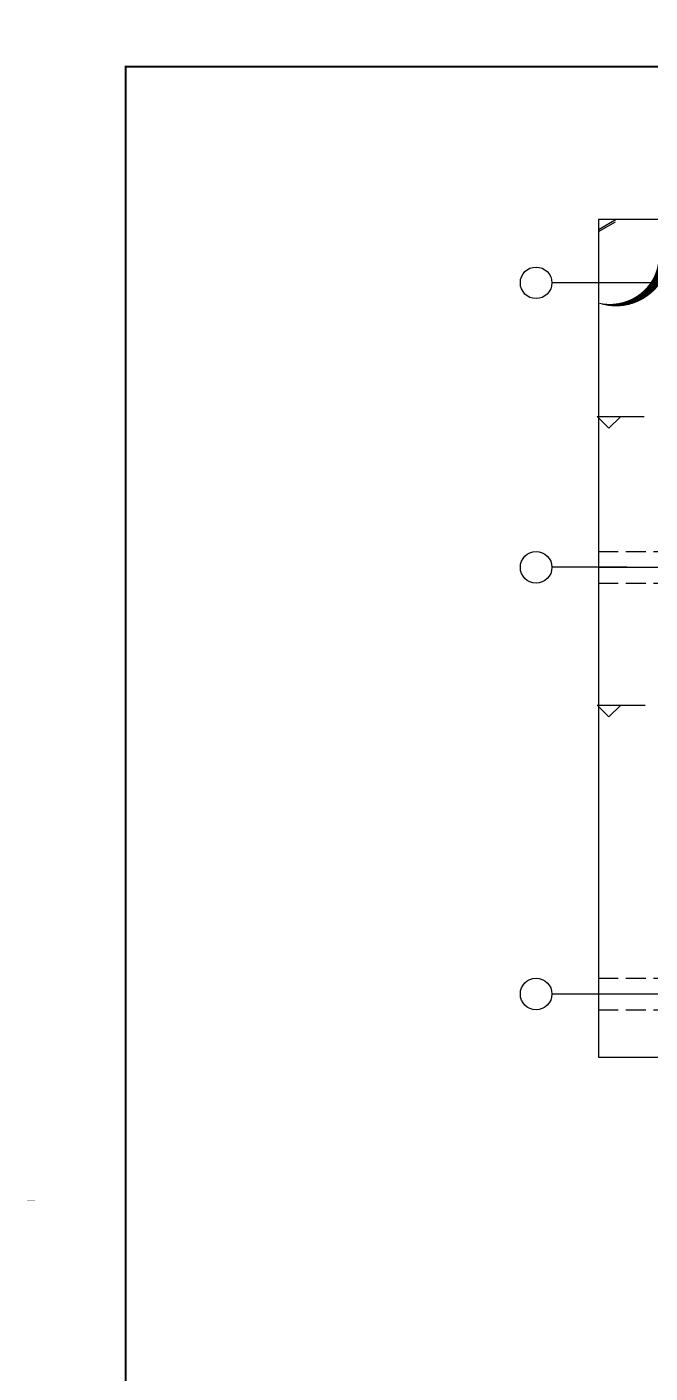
# Model space of a CAD drawing. Extents: x 175123 to 254035, y 15257 to 44959.
# Drawn here: x 175123 to 183015, y 27924 to 44959 of the extents above; entities that cross this region are included whole.
import ezdxf
from ezdxf.enums import TextEntityAlignment as Align
from ezdxf.xclip import XClip

# ---------------------------------------------------------------- set-up
doc = ezdxf.new("R2010")
doc.units = 0
doc.header["$LTSCALE"] = 1000
doc.header["$MEASUREMENT"] = 0
doc.header["$XCLIPFRAME"] = 2
for name, pattern in [('13#结构梁$0$DASH', [0.35, 0.25, -0.1]), ('13#结构梁$0$X-104 13#平面$0$DOTE', [2.42, 2, -0.2, 0.02, -0.2]), ('X-104 13#平面$0$DOTE', [2.42, 2, -0.2, 0.02, -0.2])]:
    doc.linetypes.add(name, pattern=pattern)
for name, color, linetype in [('01-标注_标高', 200, 'Continuous'), ('01-标注_轴线坐标', 132, 'Continuous'), ('13#结构梁$0$s-beam', 4, '13#结构梁$0$DASH'), ('13#结构梁$0$WALL', 2, 'Continuous'), ('13#结构梁$0$X-104 13#平面$0$A_AXIS-轴线', 36, '13#结构梁$0$X-104 13#平面$0$DOTE'), ('AXIS_TEXT', 7, 'Continuous'), ('X-104 13#平面$0$A_AXIS-轴线', 36, 'X-104 13#平面$0$DOTE')]:
    doc.layers.add(name, color=color, linetype=linetype)
doc.layers.add('X-104 13#平面$0$000套内', color=226, linetype='Continuous', lineweight=30, plot=False)
doc.layers.add('X-104 13#平面$0$DIM_MODI', color=6, linetype='Continuous', plot=False)
doc.styles.add('COMPLEX', font='COMPLEX')
doc.styles.add('图签信息$0$华文细黑', font='STXIHEI.TTF', dxfattribs={"height": 10})

# ---------------------------------------------------------------- blocks, each defined once
blk = doc.blocks.new('X-104 13#平面')
at = {"layer": '13#结构梁$0$s-beam', "color": 0}
for p, q in [((40156.3, 14599.5), (48200, 19157.6)), ((44150, 14599.5), (48200.1, 14599.5)), ((44150, 14199.5), (48200.1, 14199.5)), ((44150, 9200), (48200, 9200)), ((44150, 8800), (48200, 8800))]:
    blk.add_line(p, q, dxfattribs=at)
at = {"layer": '13#结构梁$0$WALL', "color": 0, "linetype": '13#结构梁$0$DASH'}
blk.add_line((48579.4, 19400), (38400, 13604.7), dxfattribs=at)
at = {"layer": '13#结构梁$0$X-104 13#平面$0$A_AXIS-轴线', "color": 0, "linetype": '13#结构梁$0$X-104 13#平面$0$DOTE'}
for p, q in [((60408.4, 18000), (-2925, 18000)), ((60408.4, 9000), (-2925, 9000))]:
    blk.add_line(p, q, dxfattribs=at)
at = {"layer": 'X-104 13#平面$0$000套内', "color": 0}
blk.add_lwpolyline([(7100, -1550), (21950, -1550), (21950, -950), (48400, -950), (48400, 11050), (53400, 11050), (53400, 18100), (58250, 18100), (58250, 18890), (53289.1, 23052.7), (37950, 14213.3), (37950, 10050), (12454.9, 10050), (4447.4, 15350), (4100, 15350), (4100, 6300), (7100, 6300), (7100, -1550)], dxfattribs=at)
at = {"layer": 'X-104 13#平面$0$A_AXIS-轴线', "color": 0, "linetype": 'X-104 13#平面$0$DOTE'}
for p, q in [((60408.4, 18000), (-2925, 18000)), ((39500, 14400), (60408.4, 14400)), ((60408.4, 9000), (-2925, 9000))]:
    blk.add_line(p, q, dxfattribs=at)
at = {"layer": 'X-104 13#平面$0$DIM_MODI', "color": 0}
for points in [[(39828.1, 13301.6, 0, 150, 0.5), (40855.9, 13921, 0, 150, 0.5), (41541.1, 14333.9, 0, 150, 0.5), (42055, 14643.6, 0, 150, 0.5), (42697.4, 15030.7, 0, 150, 0.5), (43339.8, 15417.8, 0, 150, 0.5), (43896.5, 15753.3, 0, 150, 0.5), (44795.8, 16295.3, 0, 150, 0.5), (45352.5, 16630.8, 0, 150, 0.5), (45909.3, 16966.3, 0, 150, 0.5), (46551.6, 17353.4, 0, 150, 0.5), (47236.8, 17766.3, 0, 150, 0.5), (48136.1, 18308.3, 0, 150, 0.5)], [(47977.4, 21742.4, 0, 150, 0.5), (47155.6, 21265.7, 0, 150, 0.5), (46593.4, 20939.5, 0, 150, 0.5), (45425.7, 20262.1, 0, 150, 0.5), (44387.7, 19659.9, 0, 150, 0.5), (43609.2, 19208.3, 0, 150, 0.5), (42960.4, 18832, 0, 150, 0.5), (42527.9, 18581.1, 0, 150, 0.5), (41836, 18179.6, 0, 150, 0.5), (40798, 17577.5, 0, 150, 0.5), (40019.5, 17125.9, 0, 150, 0.5), (39587, 16875, 0, 150, 0.5)]]:
    blk.add_lwpolyline(points, format="xyseb", dxfattribs=at)
at = {"color": 0, "style": '图签信息$0$华文细黑'}
for p in [(72170.3, 105564.8), (72170.3, 43164.8), (72170.3, -19235.2)]:
    blk.add_attdef('200X', text='', height=100, dxfattribs=at).set_placement(p, align=Align.BOTTOM_RIGHT)
at = {"layer": 'AXIS_TEXT', "color": 0, "style": 'COMPLEX', "width": 1.041667}
for p, p2 in [((-400, 156296.3), (0, 156296.3)), ((7800, 156296.3), (8200, 156296.3)), ((12300, 156296.3), (12700, 156296.3)), ((21300, 156296.3), (21700, 156296.3)), ((30300, 156296.3), (30700, 156296.3)), ((39300, 156296.3), (39700, 156296.3)), ((48300, 156296.3), (48700, 156296.3)), ((57300, 156296.3), (57700, 156296.3)), ((-7525, 142576), (-7125, 142576)), ((64743.5, 142576), (65143.5, 142576)), ((-7525, 139476), (-7125, 139476)), ((64743.5, 138976), (65143.5, 138976)), ((-7525, 133576), (-7125, 133576)), ((64743.5, 133576), (65143.5, 133576)), ((-7525, 124576), (-7125, 124576)), ((64743.5, 124576), (65143.5, 124576)), ((-400, 112775), (0, 112775)), ((7800, 112775), (8200, 112775)), ((12300, 112775), (12700, 112775)), ((21300, 112775), (21700, 112775)), ((30300, 112775), (30700, 112775)), ((39300, 112775), (39700, 112775)), ((48300, 112775), (48700, 112775)), ((57300, 112775), (57700, 112775)), ((-400, 89896.3), (0, 89896.3)), ((7800, 89896.3), (8200, 89896.3)), ((12300, 89896.3), (12700, 89896.3)), ((21300, 89896.3), (21700, 89896.3)), ((30300, 89896.3), (30700, 89896.3)), ((39300, 89896.3), (39700, 89896.3)), ((48300, 89896.3), (48700, 89896.3)), ((57300, 89896.3), (57700, 89896.3)), ((-7525, 80176), (-7125, 80176)), ((64743.5, 80176), (65143.5, 80176)), ((-7525, 77076), (-7125, 77076)), ((64743.5, 76576), (65143.5, 76576)), ((-7525, 71176), (-7125, 71176)), ((64743.5, 71176), (65143.5, 71176)), ((-7525, 62176), (-7125, 62176)), ((64743.5, 62176), (65143.5, 62176)), ((-400, 50375), (0, 50375)), ((7800, 50375), (8200, 50375)), ((12300, 50375), (12700, 50375)), ((21300, 50375), (21700, 50375)), ((30300, 50375), (30700, 50375)), ((39300, 50375), (39700, 50375)), ((48300, 50375), (48700, 50375)), ((57300, 50375), (57700, 50375)), ((-400, 27496.3), (0, 27496.3)), ((7800, 27496.3), (8200, 27496.3)), ((12300, 27496.3), (12700, 27496.3)), ((21300, 27496.3), (21700, 27496.3)), ((30300, 27496.3), (30700, 27496.3)), ((39300, 27496.3), (39700, 27496.3)), ((48300, 27496.3), (48700, 27496.3)), ((57300, 27496.3), (57700, 27496.3)), ((-7525, 17776), (-7125, 17776)), ((64743.5, 17776), (65143.5, 17776)), ((-7525, 14676), (-7125, 14676)), ((64743.5, 14176), (65143.5, 14176)), ((-7525, 8776), (-7125, 8776)), ((64743.5, 8776), (65143.5, 8776)), ((-7525, -224), (-7125, -224)), ((64743.5, -224), (65143.5, -224)), ((-400, -12025), (0, -12025)), ((7800, -12025), (8200, -12025)), ((12300, -12025), (12700, -12025)), ((21300, -12025), (21700, -12025)), ((30300, -12025), (30700, -12025)), ((39300, -12025), (39700, -12025)), ((48300, -12025), (48700, -12025)), ((57300, -12025), (57700, -12025))]:
    blk.add_attdef('A', text='', height=448, dxfattribs=at).set_placement(p, p2, align=Align.FIT)
blk = doc.blocks.new('图框-A1')
for points, const_width in [([(0, 0), (841, 0), (841, 594), (0, 594)], 0.05), ([(766, 584), (25, 584), (25, 10), (766, 10)], 0.5)]:
    blk.add_lwpolyline(points, close=True, dxfattribs=dict(const_width=const_width))
at = {"const_width": 0.05}
blk.add_lwpolyline([(0, 297), (2, 297)], dxfattribs=at)

msp = doc.modelspace()

# ---------------------------------------------------------------- linework, layer by layer
at = {"layer": '01-标注_标高'}
for p, q in [((182493, 39881), (182343, 40031)), ((182343, 40031), (182941, 40031)), ((182493, 39881), (182643, 40031)), ((182493, 36228), (182343, 36378)), ((182343, 36378), (182951, 36378)), ((182493, 36228), (182643, 36378))]:
    msp.add_line(p, q, dxfattribs=at)
at = {"layer": '01-标注_轴线坐标'}
for p, q in [((182722, 41721), (181772, 41721)), ((182722, 41721), (181772, 41721)), ((182722, 41721), (181772, 41721)), ((182722, 38121), (181772, 38121)), ((182722, 38121), (181772, 38121)), ((182722, 38121), (181772, 38121)), ((182722, 32721), (181772, 32721)), ((182722, 32721), (181772, 32721)), ((182722, 32721), (181772, 32721))]:
    msp.add_line(p, q, dxfattribs=at)
for centre in [(181572, 41721), (181572, 38121), (181572, 32721)]:
    msp.add_circle(centre, 200, dxfattribs=at)

# ---------------------------------------------------------------- block references
at = {"xscale": 50, "yscale": 50, "zscale": 50}
msp.add_blockref('图框-A1', (175124, 15258), dxfattribs=at)
at = {"color": 251}
ref = msp.add_blockref('X-104 13#平面', (135060, 23721), dxfattribs=at)
XClip(ref).set_block_clipping_path([(47300.0000000066, 8199.9999999998), (54100.0000000072, 18799.9999999998)])

doc.saveas('drawing.dxf')
